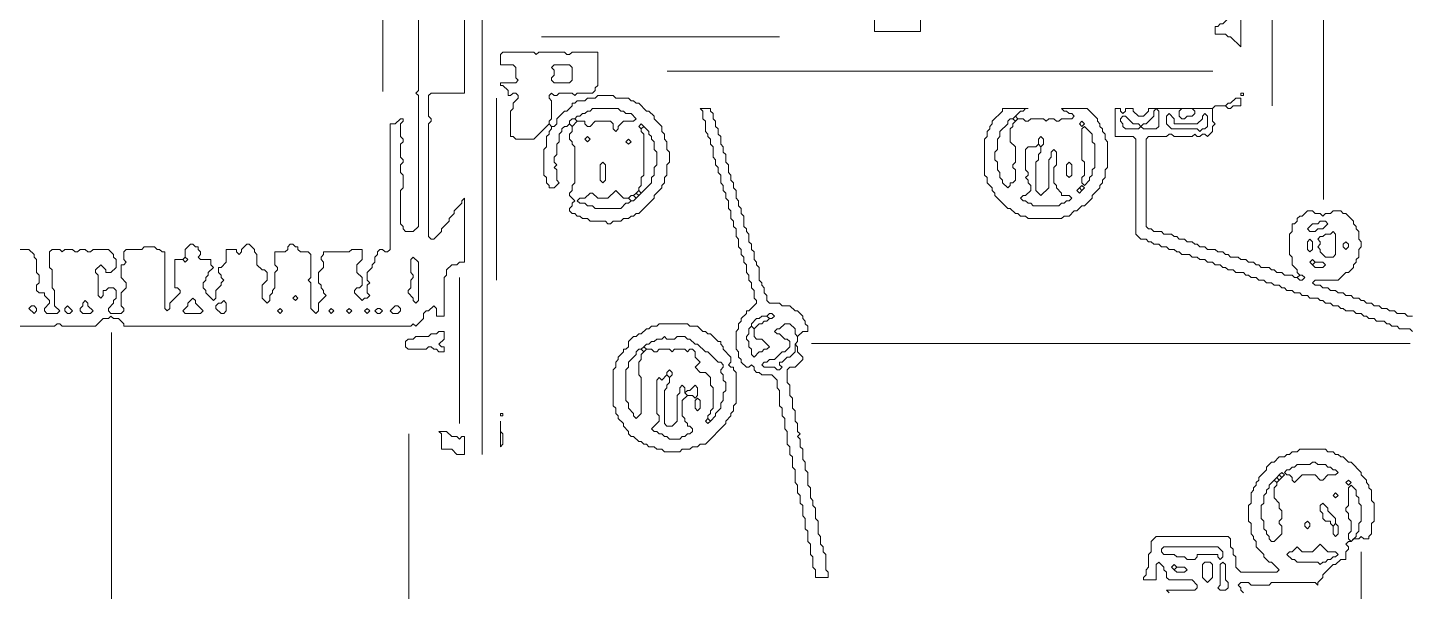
# Model space of a CAD drawing. Header units: millimetres. Extents: x 4 to 412, y 4 to 290.
# Drawn here: x 109.77 to 157.07, y 127.38 to 146.65 of the extents above; entities that cross this region are included whole.
import ezdxf

# ---------------------------------------------------------------- set-up
doc = ezdxf.new("R2010")
doc.units = ezdxf.units.MM
for name, color, linetype, lineweight in [('TRACE_CURVE', 6, 'Continuous', 0), ('TRACE_STRAIGHT', 5, 'Continuous', 0), ('TRACE_TEXT_SYMBOL', 6, 'Continuous', 0)]:
    doc.layers.add(name, color=color, linetype=linetype, lineweight=lineweight)

msp = doc.modelspace()

# ---------------------------------------------------------------- linework, layer by layer
at = {"layer": 'TRACE_CURVE', "color": 6}
for points in [[(138.718, 155.182), (138.718, 146.512), (140.294, 146.512), (140.294, 147.65)], [(123.129, 148.263), (123.129, 144.498), (123.042, 144.41), (123.129, 144.322), (123.129, 139.856), (122.954, 139.681), (122.692, 139.681), (122.604, 139.769), (122.604, 139.856), (122.516, 139.944), (122.516, 141.082), (122.604, 141.17), (122.604, 141.608), (122.516, 141.695), (122.516, 141.958), (122.604, 142.046), (122.604, 142.133), (122.516, 142.221), (122.516, 142.659), (122.604, 142.746), (122.604, 142.834), (122.516, 142.921), (122.516, 143.359), (122.604, 143.447), (122.604, 143.534), (122.516, 143.534), (122.341, 143.359), (122.166, 143.359), (122.166, 139.068), (122.079, 138.98), (121.991, 138.98), (121.903, 139.068), (121.816, 139.068), (121.728, 138.98), (121.728, 138.893), (121.641, 138.805), (121.641, 138.63), (121.553, 138.543), (121.553, 138.455), (121.378, 138.28), (121.378, 138.017), (121.466, 137.93), (121.378, 137.842), (121.378, 137.579), (121.466, 137.492), (121.378, 137.404), (121.29, 137.404), (121.203, 137.317), (120.94, 137.579), (120.94, 137.667), (121.028, 137.754), (121.115, 137.754), (121.203, 137.842), (121.203, 138.105), (121.028, 138.28), (121.028, 138.543), (121.203, 138.718), (121.203, 139.068), (120.853, 139.068), (120.765, 138.98), (119.889, 138.98), (119.889, 138.893), (119.802, 138.805), (119.802, 138.718)], [(124.706, 144.41), (124.706, 148.088), (124.793, 148.176), (124.793, 148.263), (123.129, 148.263)], [(103.25, 136.441), (110.694, 136.441), (110.782, 136.528), (110.869, 136.528), (110.957, 136.441), (112.095, 136.441), (112.358, 136.704), (112.533, 136.704), (112.621, 136.791), (112.708, 136.704), (112.883, 136.704), (113.058, 136.528), (113.058, 136.441), (122.867, 136.441), (122.954, 136.528), (123.042, 136.441), (123.305, 136.704), (123.305, 136.879), (123.392, 136.966), (123.48, 136.966), (123.655, 137.141), (123.743, 137.054), (123.743, 136.791), (124.005, 136.791), (124.005, 138.105), (124.093, 138.192), (124.093, 138.367), (124.268, 138.543), (124.443, 138.543), (124.531, 138.63), (124.706, 138.63), (124.706, 140.82), (124.618, 140.732), (124.618, 140.644), (124.356, 140.382), (124.356, 140.294), (124.18, 140.119), (124.18, 140.031), (123.918, 139.769), (123.918, 139.681), (123.655, 139.418), (123.567, 139.418), (123.48, 139.506), (123.48, 143.359), (123.567, 143.447), (123.567, 143.534), (123.48, 143.622), (123.48, 144.322), (123.567, 144.41), (124.706, 144.41)], [(132.763, 143.885), (132.85, 143.797), (132.85, 143.534), (132.938, 143.447), (132.938, 143.096), (133.025, 143.009), (133.025, 142.921), (133.113, 142.834), (133.113, 142.659), (133.201, 142.571), (133.201, 142.221), (133.288, 142.133), (133.288, 141.958), (133.376, 141.87), (133.376, 141.695), (133.463, 141.608), (133.463, 141.345), (133.551, 141.257), (133.551, 141.082), (133.638, 140.995), (133.638, 140.82), (133.726, 140.732), (133.726, 140.469), (133.814, 140.382), (133.814, 140.119), (133.901, 140.031), (133.901, 139.856), (133.989, 139.769), (133.989, 139.506), (134.076, 139.418), (134.076, 139.156), (134.164, 139.068), (134.164, 138.893), (134.251, 138.805), (134.251, 138.63), (134.339, 138.543), (134.339, 138.28), (134.427, 138.192), (134.427, 138.017), (134.514, 137.93), (134.514, 137.754), (134.602, 137.667), (134.602, 137.404), (134.689, 137.317), (134.689, 137.229), (134.427, 136.966), (134.339, 136.966), (134.339, 136.879), (134.164, 136.704), (134.164, 136.616), (134.076, 136.528), (134.076, 136.353), (133.989, 136.266), (133.989, 135.653), (134.076, 135.565), (134.076, 135.39), (134.164, 135.302), (134.164, 135.215), (134.339, 135.04), (134.427, 135.04), (134.514, 135.127), (134.602, 135.04), (134.602, 134.952), (134.689, 134.864)], [(133.638, 142.046), (133.638, 142.308), (133.551, 142.396), (133.551, 142.571), (133.463, 142.659), (133.463, 142.921), (133.376, 143.009), (133.376, 143.184), (133.288, 143.272), (133.288, 143.447), (133.201, 143.534), (133.201, 143.709), (133.113, 143.797), (133.113, 143.885), (132.763, 143.885)], [(151.066, 144.235), (150.891, 144.06), (150.803, 144.06), (150.715, 143.972), (150.365, 143.972), (150.278, 143.885), (148.088, 143.885), (148.088, 143.797), (147.913, 143.622), (147.738, 143.622), (147.563, 143.797), (147.563, 143.885), (147.3, 143.885), (147.3, 143.797), (147.212, 143.709), (147.125, 143.797), (147.125, 143.885), (146.95, 143.885), (146.95, 142.921), (147.563, 142.921), (147.65, 142.834), (147.65, 139.593), (147.825, 139.418), (148.001, 139.418), (148.088, 139.331), (148.176, 139.331), (148.263, 139.243), (148.438, 139.243), (148.526, 139.156), (148.701, 139.156), (148.789, 139.068), (148.964, 139.068), (149.051, 138.98), (149.139, 138.98), (149.227, 138.893), (149.489, 138.893), (149.577, 138.805), (149.752, 138.805), (149.84, 138.718), (150.015, 138.718), (150.102, 138.63), (150.278, 138.63), (150.365, 138.543), (150.54, 138.543), (150.628, 138.455), (150.715, 138.455), (150.803, 138.367), (150.978, 138.367), (151.066, 138.28), (151.328, 138.28), (151.416, 138.192), (151.504, 138.192), (151.591, 138.105), (151.766, 138.105), (151.854, 138.017), (152.029, 138.017), (152.117, 137.93), (152.292, 137.93), (152.379, 137.842), (152.554, 137.842), (152.642, 137.754), (152.73, 137.754), (152.817, 137.667), (152.992, 137.667)], [(153.255, 138.192), (153.167, 138.105), (153.08, 138.105), (152.992, 138.192), (152.73, 138.192), (152.642, 138.28), (152.467, 138.28), (152.379, 138.367), (152.292, 138.367), (152.204, 138.455), (151.941, 138.455), (151.854, 138.543), (151.766, 138.543), (151.679, 138.63), (151.504, 138.63), (151.416, 138.718), (151.241, 138.718), (151.153, 138.805), (150.891, 138.805), (150.803, 138.893), (150.715, 138.893), (150.628, 138.98), (150.453, 138.98), (150.365, 139.068), (150.102, 139.068), (150.015, 139.156), (149.84, 139.156), (149.752, 139.243), (149.665, 139.243), (149.577, 139.331), (149.402, 139.331), (149.314, 139.418), (149.139, 139.418), (149.051, 139.506), (148.964, 139.506), (148.876, 139.593), (148.614, 139.593), (148.526, 139.681), (148.263, 139.681), (148.176, 139.769), (148.088, 139.769), (148.001, 139.856), (148.001, 142.834), (148.088, 142.921), (148.701, 142.921), (148.789, 143.009), (148.876, 143.009), (148.964, 142.921), (149.577, 142.921), (149.665, 143.009), (149.752, 142.921), (149.84, 142.921), (149.927, 143.009), (150.015, 143.009), (150.102, 142.921), (150.278, 143.096), (150.278, 143.272), (150.365, 143.359), (150.278, 143.447), (150.278, 143.885), (150.365, 143.972), (150.715, 143.972), (150.803, 143.885), (150.891, 143.885)], [(150.891, 143.885), (150.978, 143.972), (151.241, 143.972), (151.241, 144.235), (151.066, 144.235)], [(136.09, 133.113), (136.003, 133.201), (136.003, 133.551), (135.915, 133.638), (135.915, 133.989), (135.828, 134.076), (135.828, 134.427), (135.74, 134.514), (135.74, 134.952), (135.828, 135.04), (136.003, 135.04), (136.266, 135.302), (136.266, 135.39), (136.09, 135.565), (136.09, 135.74), (136.003, 135.828), (136.09, 135.915), (136.09, 136.09), (136.266, 136.266), (136.441, 136.266), (136.441, 136.441), (136.353, 136.528), (136.353, 136.616), (136.266, 136.704), (136.266, 136.791), (136.09, 136.966), (136.003, 136.966), (135.828, 137.141), (135.565, 137.141), (135.477, 137.229), (135.127, 137.229), (135.04, 137.317), (135.04, 137.492), (134.952, 137.579), (134.952, 137.754), (134.864, 137.842), (134.864, 137.93), (134.777, 138.017), (134.777, 138.455), (134.689, 138.543), (134.689, 138.63), (134.602, 138.718), (134.602, 138.98), (134.514, 139.068), (134.514, 139.243), (134.427, 139.331), (134.427, 139.593), (134.339, 139.681), (134.339, 139.769), (134.251, 139.856), (134.251, 140.206), (134.164, 140.294), (134.164, 140.469), (134.076, 140.557), (134.076, 140.732), (133.989, 140.82), (133.989, 141.082), (133.901, 141.17), (133.901, 141.345), (133.814, 141.433), (133.814, 141.608), (133.726, 141.695), (133.726, 141.958), (133.638, 142.046)], [(156.233, 137.054), (156.057, 137.054), (155.97, 137.141), (155.795, 137.141), (155.707, 137.229), (155.532, 137.229), (155.444, 137.317), (155.357, 137.317), (155.269, 137.404), (155.094, 137.404), (155.007, 137.492), (154.831, 137.492), (154.744, 137.579), (154.569, 137.579), (154.481, 137.667), (154.306, 137.667), (154.218, 137.754), (154.043, 137.754), (153.956, 137.842), (153.781, 137.842), (153.693, 137.93), (153.781, 138.017), (154.569, 138.017), (154.831, 138.28), (154.919, 138.28), (155.094, 138.455), (155.094, 138.543), (155.182, 138.63), (155.182, 138.718), (155.269, 138.805), (155.269, 139.068), (155.357, 139.156), (155.357, 139.331), (155.269, 139.418), (155.269, 139.681), (155.182, 139.769), (155.182, 139.856), (155.094, 139.944), (155.094, 140.031), (154.831, 140.294), (154.744, 140.294), (154.656, 140.382), (154.394, 140.382), (154.306, 140.294), (154.131, 140.294), (154.043, 140.206), (153.956, 140.294), (153.781, 140.294), (153.693, 140.382), (153.518, 140.382), (153.343, 140.206), (153.255, 140.206), (153.167, 140.119), (153.167, 140.031), (153.08, 139.944), (152.992, 139.944), (152.992, 139.681), (152.905, 139.593), (152.905, 138.893), (152.992, 138.805), (152.992, 138.543), (153.167, 138.367), (153.167, 138.28), (153.255, 138.192)], [(112.708, 137.317), (112.796, 137.404), (112.796, 137.667), (112.708, 137.754), (112.533, 137.754), (112.445, 137.667), (112.358, 137.667), (112.358, 137.492), (112.27, 137.404), (112.183, 137.492), (112.183, 138.192), (112.095, 138.28), (112.095, 138.367), (112.27, 138.543), (112.445, 138.367), (112.445, 138.28), (112.621, 138.28), (112.796, 138.455), (112.796, 138.718), (112.708, 138.805), (112.708, 138.893), (112.533, 139.068), (112.008, 139.068), (111.92, 138.98), (111.832, 138.98), (111.745, 139.068), (111.57, 139.068), (111.482, 138.98), (111.395, 138.98), (111.307, 139.068), (111.044, 139.068), (110.957, 138.98), (110.869, 139.068), (110.606, 139.068), (110.519, 138.98), (110.519, 138.455), (110.606, 138.367), (110.606, 137.754), (110.694, 137.667), (110.694, 137.141), (110.869, 136.966), (110.782, 136.879), (110.431, 136.879), (110.344, 136.966), (110.344, 137.054), (110.519, 137.229), (110.519, 137.317), (110.344, 137.492), (110.344, 137.579), (110.168, 137.579), (110.081, 137.667), (110.081, 137.842), (110.168, 137.93), (110.168, 138.192), (110.081, 138.28), (110.081, 138.718), (109.993, 138.805), (109.993, 138.893), (109.818, 139.068), (109.293, 139.068)], [(116.474, 138.017), (116.386, 137.93), (116.386, 137.842), (116.211, 137.667), (116.211, 137.404), (116.124, 137.317), (115.861, 137.579), (115.861, 137.667), (115.773, 137.754), (115.773, 137.93), (115.861, 138.017), (115.861, 138.105), (115.948, 138.192), (115.948, 138.28), (116.124, 138.455), (116.036, 138.543), (116.036, 138.718), (115.686, 138.718), (115.598, 138.805), (115.686, 138.893), (115.686, 138.98), (115.598, 139.068), (115.598, 139.156), (115.511, 139.156), (115.423, 139.243), (115.335, 139.243), (115.16, 139.068), (115.16, 138.805), (115.073, 138.718), (114.81, 138.718), (114.81, 137.754), (114.898, 137.754), (114.985, 137.667), (114.985, 137.579), (114.635, 137.229), (114.635, 137.054), (114.547, 136.966), (114.46, 137.054), (114.46, 138.98), (114.372, 138.98), (114.284, 139.068), (114.197, 139.068), (114.109, 139.156), (113.759, 139.156), (113.671, 139.068), (113.146, 139.068), (113.058, 138.98), (113.058, 138.718), (113.146, 138.63), (113.058, 138.543), (112.971, 138.543), (112.971, 138.105), (113.146, 137.93), (113.146, 137.754), (112.971, 137.579), (112.971, 137.141), (113.058, 137.054), (113.058, 136.966), (112.971, 136.879), (112.621, 136.879), (112.533, 136.966), (112.533, 137.054), (112.708, 137.229), (112.708, 137.317)], [(119.802, 138.718), (119.889, 138.63), (119.889, 138.455), (119.714, 138.28), (119.714, 137.93), (119.802, 137.842), (119.802, 137.754), (119.889, 137.667), (119.889, 137.579), (119.977, 137.492), (119.714, 137.229), (119.714, 136.966), (119.627, 136.879), (119.451, 137.054), (119.451, 137.93), (119.364, 138.017), (119.451, 138.105), (119.451, 138.893), (119.364, 138.98), (119.101, 138.98), (119.013, 139.068), (119.013, 139.156), (118.926, 139.156), (118.838, 139.243), (118.751, 139.243), (118.663, 139.156), (118.663, 139.068), (118.576, 138.98), (118.225, 138.98), (118.225, 138.543), (118.313, 138.455), (118.313, 138.367), (118.225, 138.28), (118.225, 137.754), (118.138, 137.667), (118.138, 137.579), (118.05, 137.492), (118.05, 137.317), (117.963, 137.229), (117.787, 137.404), (117.787, 137.842), (117.963, 138.017), (117.963, 138.28), (117.875, 138.367), (117.787, 138.367), (117.612, 138.543), (117.612, 138.893), (117.525, 138.98), (117.525, 139.068), (117.35, 139.243), (117.262, 139.243), (117.087, 139.068), (117.087, 138.98), (116.999, 138.893), (116.912, 138.98), (116.912, 139.068), (116.561, 139.068), (116.561, 138.63), (116.386, 138.455), (116.299, 138.455), (116.299, 138.28), (116.386, 138.192), (116.386, 138.105), (116.474, 138.017)], [(152.992, 137.667), (153.08, 137.579), (153.255, 137.579), (153.343, 137.492), (153.518, 137.492), (153.605, 137.404), (153.868, 137.404), (153.956, 137.317), (154.043, 137.317), (154.131, 137.229), (154.306, 137.229), (154.394, 137.141), (154.569, 137.141), (154.656, 137.054), (154.744, 137.054), (154.831, 136.966), (155.094, 136.966), (155.182, 136.879), (155.357, 136.879), (155.444, 136.791), (155.532, 136.791), (155.62, 136.704), (155.795, 136.704), (155.882, 136.616), (156.145, 136.616), (156.233, 136.528), (156.32, 136.528), (156.408, 136.441), (156.583, 136.441), (156.67, 136.353), (157.021, 136.353), (157.108, 136.266)], [(157.108, 136.791), (156.933, 136.791), (156.846, 136.879), (156.583, 136.879), (156.495, 136.966), (156.32, 136.966), (156.233, 137.054)], [(134.689, 134.864), (134.777, 134.864), (134.864, 134.777), (135.215, 134.777), (135.39, 134.602), (135.39, 134.339), (135.477, 134.251), (135.477, 133.726), (135.565, 133.638), (135.565, 133.376), (135.653, 133.288), (135.653, 132.938), (135.74, 132.85), (135.74, 132.412), (135.828, 132.325), (135.828, 132.062), (135.915, 131.974), (135.915, 131.624), (136.003, 131.537), (136.003, 131.099), (136.09, 131.011), (136.09, 130.748), (136.178, 130.661), (136.178, 130.398), (136.266, 130.311), (136.266, 129.96), (136.353, 129.873), (136.353, 129.522), (136.441, 129.435), (136.441, 129.085), (136.528, 128.997), (136.528, 128.647), (136.616, 128.559), (136.616, 128.209), (136.704, 128.121), (136.704, 127.859), (137.141, 127.859), (137.141, 128.034), (137.054, 128.121), (137.054, 128.647), (136.966, 128.734), (136.966, 128.909), (136.879, 128.997), (136.879, 129.26), (136.791, 129.347), (136.791, 129.785), (136.704, 129.873), (136.704, 130.223), (136.616, 130.311), (136.616, 130.486), (136.528, 130.573), (136.528, 130.924), (136.441, 131.011), (136.441, 131.449), (136.353, 131.537), (136.353, 131.799), (136.266, 131.887), (136.266, 132.237), (136.178, 132.325), (136.178, 132.588), (136.09, 132.675), (136.178, 132.763), (136.09, 132.85), (136.09, 133.113)]]:
    msp.add_lwpolyline(points, dxfattribs=at)
for points in [[(148.263, 143.797), (148.351, 143.885), (148.438, 143.797), (148.438, 143.272), (148.351, 143.184), (147.913, 143.184), (147.825, 143.272), (147.913, 143.359), (148.001, 143.359), (148.263, 143.622)], [(149.139, 143.797), (149.227, 143.885), (149.577, 143.885), (149.665, 143.797), (149.665, 143.709), (149.577, 143.622), (149.402, 143.622), (149.314, 143.534), (149.227, 143.534), (149.139, 143.622)], [(147.125, 143.534), (147.212, 143.622), (147.3, 143.622), (147.563, 143.359), (147.738, 143.359), (147.825, 143.272), (147.738, 143.184), (147.3, 143.184), (147.212, 143.272), (147.212, 143.359), (147.125, 143.447)], [(148.701, 143.622), (148.789, 143.709), (148.964, 143.534), (148.964, 143.359), (149.752, 143.359), (149.927, 143.534), (149.927, 143.622), (150.015, 143.709), (150.102, 143.622), (150.102, 143.272), (150.015, 143.184), (149.927, 143.184), (149.84, 143.096), (149.752, 143.184), (148.876, 143.184), (148.701, 143.359)], [(153.868, 139.944), (153.956, 140.031), (154.131, 140.031), (154.218, 139.944), (154.043, 139.769), (153.868, 139.769), (153.781, 139.681), (153.605, 139.681), (153.518, 139.769), (153.693, 139.944)], [(154.306, 139.593), (154.394, 139.681), (154.481, 139.593), (154.481, 138.893), (154.394, 138.805), (154.131, 138.805), (153.956, 138.98), (153.956, 139.068), (153.868, 139.156), (153.956, 139.243), (153.956, 139.331), (153.868, 139.418), (153.956, 139.506), (154.043, 139.506), (154.131, 139.593)], [(153.518, 139.331), (153.605, 139.418), (153.693, 139.331), (153.693, 139.068), (153.605, 138.98), (153.518, 139.068)], [(154.744, 139.243), (154.831, 139.331), (154.919, 139.243), (154.919, 139.156), (154.831, 139.068), (154.744, 139.156)], [(115.073, 138.718), (115.16, 138.805), (115.248, 138.718), (115.16, 138.63)], [(122.867, 138.718), (122.954, 138.805), (123.129, 138.63), (123.129, 137.317), (123.042, 137.229), (122.954, 137.317), (122.954, 137.404), (122.779, 137.579), (122.779, 137.667), (122.867, 137.754), (122.867, 138.017), (122.954, 138.105), (122.954, 138.192), (122.867, 138.28)], [(153.605, 138.63), (153.693, 138.718), (153.781, 138.63), (153.693, 138.543)], [(153.693, 138.543), (153.781, 138.63), (154.043, 138.63), (154.131, 138.543), (154.043, 138.455), (153.781, 138.455)], [(153.167, 138.105), (153.255, 138.192), (153.343, 138.192), (153.43, 138.105), (153.343, 138.017), (153.255, 138.017)], [(111.657, 137.229), (111.745, 137.317), (111.832, 137.229), (111.832, 137.141), (112.008, 136.966), (111.92, 136.879), (111.657, 136.879), (111.57, 136.966), (111.57, 137.054), (111.657, 137.141)], [(115.423, 137.404), (115.511, 137.317), (115.511, 137.229), (115.773, 136.966), (115.686, 136.879), (115.16, 136.879), (115.073, 136.966), (115.248, 137.141), (115.248, 137.229)], [(116.386, 137.229), (116.474, 137.317), (116.561, 137.229), (116.561, 136.966), (116.474, 136.879), (116.386, 136.879), (116.211, 137.054), (116.211, 137.141), (116.299, 137.229)], [(118.838, 137.404), (118.926, 137.492), (119.013, 137.404), (118.926, 137.317)], [(109.818, 137.054), (109.906, 137.141), (109.993, 137.141), (110.081, 137.054), (110.081, 136.966), (109.993, 136.879)], [(111.044, 137.054), (111.132, 137.141), (111.307, 136.966), (111.219, 136.879), (111.132, 136.879), (111.044, 136.966)], [(118.313, 136.966), (118.4, 137.054), (118.488, 136.966), (118.4, 136.879)], [(120.064, 136.966), (120.152, 137.054), (120.24, 136.966), (120.152, 136.879)], [(120.677, 136.966), (120.765, 137.054), (120.853, 136.966), (120.765, 136.879)], [(121.29, 136.966), (121.378, 137.054), (121.466, 136.966), (121.378, 136.879)], [(121.641, 136.966), (121.728, 137.054), (121.816, 137.054), (121.903, 136.966), (121.816, 136.879), (121.728, 136.879)], [(122.341, 137.141), (122.429, 137.141), (122.516, 137.054), (122.516, 136.966), (122.429, 136.879), (122.254, 136.879), (122.166, 136.966)], [(134.777, 136.704), (134.864, 136.791), (135.04, 136.791), (135.127, 136.704), (135.04, 136.616), (134.952, 136.616), (134.864, 136.528), (134.777, 136.528), (134.602, 136.353), (134.514, 136.441), (134.514, 136.528), (134.689, 136.704)], [(135.04, 136.791), (135.127, 136.879), (135.215, 136.879), (135.302, 136.791), (135.215, 136.704), (135.127, 136.704)], [(134.427, 136.353), (134.514, 136.441), (134.602, 136.353), (134.602, 136.09), (134.689, 136.003), (134.864, 136.003), (135.127, 135.74), (135.04, 135.653), (134.952, 135.653), (134.864, 135.565), (134.777, 135.565), (134.602, 135.39), (134.514, 135.477), (134.514, 135.653), (134.427, 135.74), (134.427, 135.915), (134.339, 136.003), (134.339, 136.09), (134.427, 136.178)], [(135.653, 136.528), (135.828, 136.528), (136.003, 136.353), (136.003, 136.178), (136.09, 136.09), (136.09, 135.915), (136.003, 135.828), (136.003, 135.565), (135.828, 135.39), (135.74, 135.39), (135.565, 135.215), (135.477, 135.215), (135.477, 135.127), (135.565, 135.04), (135.477, 134.952), (135.39, 134.952), (135.302, 135.04), (134.952, 135.04), (134.864, 135.127), (134.952, 135.215), (135.04, 135.215), (135.127, 135.302), (135.302, 135.302), (135.565, 135.565), (135.653, 135.565), (135.828, 135.74), (135.828, 135.915), (135.74, 136.003), (135.653, 136.003), (135.477, 136.178), (135.39, 136.178), (135.302, 136.266), (135.39, 136.353), (135.477, 136.353)]]:
    msp.add_lwpolyline(points, close=True, dxfattribs=at)
at = {"layer": 'TRACE_STRAIGHT', "color": 5}
for p, q in [((121.917, 163.441), (121.917, 144.459)), ((152.314, 158.422), (152.314, 143.972)), ((154.07, 156.309), (154.07, 140.772)), ((125.312, 148.089), (125.312, 132.063)), ((127.333, 146.337), (135.477, 146.337)), ((131.629, 145.154), (150.282, 145.154)), ((125.801, 144.235), (125.801, 138.017)), ((124.531, 138.105), (124.531, 133.113)), ((112.636, 136.227), (112.636, 121.914)), ((136.57, 135.857), (157.029, 135.857)), ((122.798, 132.763), (122.798, 111.041)), ((155.357, 128.734), (155.357, 121.728))]:
    msp.add_line(p, q, dxfattribs=at)
at = {"layer": 'TRACE_TEXT_SYMBOL', "color": 6}
for points in [[(151.241, 151.591), (151.241, 147.738), (151.153, 147.65), (151.153, 147.388), (151.066, 147.3), (151.066, 147.212), (150.628, 146.775), (150.54, 146.775), (150.453, 146.687), (150.365, 146.687), (150.365, 146.424), (150.715, 146.424), (150.803, 146.337), (150.891, 146.337), (151.241, 145.986)], [(127.683, 145.286), (127.771, 145.373), (128.296, 145.373), (128.384, 145.286), (128.384, 144.848), (128.296, 144.76), (127.771, 144.76), (127.683, 144.848), (127.683, 144.935), (127.771, 145.023), (127.771, 145.198)], [(151.241, 144.41), (151.328, 144.41), (151.328, 144.322), (151.241, 144.322)], [(128.997, 143.797), (129.085, 143.885), (129.96, 143.885), (130.048, 143.797), (130.135, 143.797), (130.223, 143.709), (130.398, 143.709), (130.573, 143.534), (130.486, 143.447), (130.135, 143.447), (129.96, 143.272), (129.96, 143.184), (129.873, 143.096), (129.785, 143.184), (129.785, 143.359), (129.698, 143.447), (129.172, 143.447), (128.997, 143.272), (128.909, 143.272), (128.822, 143.359), (128.822, 143.447), (128.559, 143.447), (128.472, 143.534), (128.559, 143.622), (128.647, 143.622), (128.734, 143.709), (128.822, 143.709), (128.909, 143.797)], [(128.296, 143.447), (128.384, 143.534), (128.472, 143.534), (128.559, 143.447), (128.384, 143.272), (128.296, 143.359)], [(130.661, 143.272), (130.748, 143.359), (130.836, 143.272), (130.748, 143.184)], [(143.272, 143.447), (143.359, 143.534), (143.447, 143.534), (143.534, 143.447), (143.447, 143.359), (143.447, 143.272), (143.359, 143.184), (143.359, 142.746), (143.534, 142.571), (143.534, 142.046), (143.447, 141.958), (143.447, 141.87), (143.534, 141.783), (143.534, 141.433), (143.447, 141.345), (143.359, 141.345), (143.359, 141.257), (143.272, 141.17), (143.096, 141.345), (143.096, 141.433), (143.009, 141.52), (143.009, 141.695), (142.921, 141.783), (142.921, 142.046), (142.834, 142.133), (142.834, 142.396), (142.921, 142.483), (142.921, 142.834), (143.009, 142.921), (143.009, 143.096), (143.272, 143.359)], [(143.447, 143.534), (143.534, 143.622), (143.622, 143.534), (143.534, 143.447)], [(145.724, 143.359), (145.811, 143.447), (145.899, 143.359), (145.811, 143.272)], [(128.822, 142.834), (128.909, 142.921), (128.997, 142.834), (128.909, 142.746)], [(130.223, 142.746), (130.311, 142.834), (130.398, 142.746), (130.311, 142.659)], [(130.748, 143.184), (130.836, 143.272), (131.011, 143.096), (131.011, 143.009), (131.099, 142.921), (131.099, 142.834), (131.186, 142.746), (131.186, 142.483), (131.274, 142.396), (131.274, 141.958), (131.186, 141.87), (131.186, 141.608), (131.099, 141.52), (131.099, 141.345), (130.748, 140.995), (130.661, 141.082), (130.661, 141.17), (130.748, 141.257), (130.748, 141.52), (130.836, 141.608), (130.836, 143.009), (130.748, 143.096)], [(144.322, 142.834), (144.41, 142.921), (144.498, 142.834), (144.498, 142.659), (144.41, 142.571), (144.322, 142.659)], [(145.811, 143.184), (145.899, 143.272), (146.162, 143.009), (146.162, 142.746), (146.249, 142.659), (146.249, 141.87), (146.162, 141.783), (146.162, 141.608), (146.074, 141.52), (146.074, 141.433), (145.899, 141.257), (145.811, 141.345), (145.811, 141.52), (145.899, 141.608), (145.899, 142.046), (145.811, 142.133)], [(144.235, 142.571), (144.322, 142.659), (144.41, 142.571), (144.41, 142.396), (144.322, 142.308), (144.322, 142.133), (144.235, 142.046), (144.235, 141.082), (144.41, 140.907), (144.673, 141.17), (144.673, 142.133), (144.76, 142.221), (144.76, 142.396), (144.848, 142.483), (144.935, 142.396), (144.935, 141.958), (144.848, 141.87), (144.848, 141.345), (144.935, 141.257), (144.935, 141.17), (145.111, 140.995), (145.111, 140.907), (145.373, 140.907), (145.461, 140.82), (145.373, 140.732), (145.286, 140.732), (145.198, 140.644), (145.111, 140.644), (145.023, 140.557), (144.147, 140.557), (144.06, 140.644), (143.972, 140.644), (143.885, 140.732), (143.797, 140.732), (143.709, 140.82), (143.797, 140.907), (143.885, 140.907), (144.06, 141.082), (144.06, 141.257), (143.972, 141.345), (143.972, 141.433), (143.885, 141.52), (143.972, 141.608), (143.972, 141.695), (143.885, 141.783), (143.885, 142.483), (143.972, 142.571)], [(129.347, 141.958), (129.435, 142.046), (129.522, 141.958), (129.522, 141.433), (129.435, 141.345), (129.347, 141.433)], [(145.286, 141.958), (145.373, 142.046), (145.461, 141.958), (145.461, 141.608), (145.373, 141.52), (145.286, 141.608)], [(129.873, 141.082), (130.135, 140.82), (130.311, 140.82), (130.398, 140.732), (130.311, 140.644), (130.223, 140.644), (130.048, 140.469), (129.172, 140.469), (129.085, 140.557), (128.909, 140.557), (128.822, 140.644), (128.647, 140.644), (128.559, 140.732), (128.647, 140.82), (128.822, 140.82), (128.997, 140.995), (129.085, 140.995), (129.26, 140.82), (129.61, 140.82)], [(130.486, 140.907), (130.573, 140.995), (130.661, 140.907), (130.573, 140.82)], [(130.573, 140.995), (130.661, 141.082), (130.748, 140.995), (130.661, 140.907)], [(145.636, 141.082), (145.724, 141.17), (145.811, 141.082), (145.724, 140.995)], [(145.724, 141.17), (145.811, 141.257), (145.899, 141.17), (145.811, 141.082)], [(130.311, 140.82), (130.398, 140.907), (130.486, 140.907), (130.573, 140.82), (130.486, 140.732), (130.398, 140.732)], [(123.83, 136.266), (123.743, 136.178), (123.567, 136.178), (123.48, 136.09), (123.042, 136.09), (122.954, 136.003), (122.779, 136.003), (122.692, 135.915), (122.692, 135.74), (122.779, 135.653), (123.392, 135.653), (123.48, 135.74), (123.567, 135.74), (123.655, 135.653), (123.743, 135.653), (123.83, 135.565), (124.005, 135.565), (124.005, 135.74), (123.918, 135.74), (123.83, 135.828), (124.005, 136.003), (124.005, 136.266)], [(130.748, 135.653), (130.836, 135.74), (130.924, 135.653), (130.836, 135.565)], [(131.449, 136.003), (131.537, 136.09), (131.624, 136.003), (131.887, 136.003), (131.974, 136.09), (132.237, 136.09), (132.325, 136.003), (132.412, 136.003), (132.588, 135.828), (132.675, 135.828), (132.938, 135.565), (133.025, 135.565), (133.376, 135.215), (133.463, 135.215), (133.551, 135.127), (133.551, 135.04), (133.463, 134.952), (133.463, 134.864), (133.551, 134.777), (133.551, 134.602), (133.638, 134.514), (133.638, 134.251), (133.551, 134.164), (133.551, 133.901), (133.463, 133.814), (133.463, 133.638), (133.288, 133.463), (133.288, 133.376), (133.113, 133.201), (133.025, 133.288), (133.025, 133.376), (133.113, 133.463), (133.113, 133.551), (133.201, 133.638), (133.201, 134.339), (133.113, 134.427), (133.113, 134.689), (132.938, 134.864), (132.763, 134.864), (132.588, 135.04), (132.763, 135.215), (132.588, 135.39), (132.588, 135.565), (132.5, 135.653), (132.412, 135.653), (132.325, 135.565), (132.237, 135.653), (131.887, 135.653), (131.799, 135.565), (131.712, 135.653), (131.361, 135.653), (131.274, 135.565), (131.186, 135.565), (131.099, 135.653), (130.924, 135.653), (130.836, 135.74), (130.924, 135.828), (131.011, 135.828), (131.099, 135.915), (131.186, 135.915), (131.274, 136.003)], [(130.573, 135.565), (130.661, 135.653), (130.748, 135.653), (130.836, 135.565), (130.748, 135.477), (130.748, 135.302), (130.661, 135.215), (130.661, 134.777), (130.748, 134.689), (130.748, 133.463), (130.573, 133.288), (130.486, 133.376), (130.486, 133.463), (130.311, 133.638), (130.311, 133.814), (130.223, 133.901), (130.223, 134.952), (130.311, 135.04), (130.311, 135.215), (130.573, 135.477)], [(131.624, 134.864), (131.712, 134.952), (131.799, 134.864), (131.799, 134.777), (131.712, 134.689), (131.624, 134.777)], [(131.624, 134.777), (131.712, 134.689), (131.712, 134.514), (131.624, 134.427), (131.624, 134.339), (131.537, 134.251), (131.537, 133.113), (131.624, 133.025), (131.799, 133.025), (131.974, 133.201), (131.974, 134.076), (132.062, 134.164), (132.062, 134.339), (132.15, 134.427), (132.237, 134.339), (132.237, 134.164), (132.325, 134.076), (132.15, 133.901), (132.15, 133.376), (132.237, 133.288), (132.237, 133.201), (132.325, 133.113), (132.325, 133.025), (132.412, 133.025), (132.5, 132.938), (132.5, 132.85), (132.412, 132.763), (132.325, 132.763), (132.237, 132.675), (132.15, 132.675), (132.062, 132.588), (131.712, 132.588), (131.624, 132.675), (131.537, 132.675), (131.449, 132.763), (131.361, 132.763), (131.274, 132.85), (131.186, 132.85), (131.099, 132.938), (131.361, 133.201), (131.361, 133.376), (131.274, 133.463), (131.274, 134.602), (131.361, 134.689), (131.449, 134.602)], [(132.588, 134.427), (132.675, 134.339), (132.675, 134.076), (132.588, 133.989), (132.5, 134.076), (132.325, 134.076), (132.237, 134.164), (132.325, 134.251), (132.412, 134.251)], [(132.588, 133.901), (132.675, 133.989), (132.763, 133.901), (132.763, 133.638), (132.675, 133.551), (132.588, 133.638)], [(125.932, 133.463), (126.019, 133.463), (126.019, 133.376), (125.932, 133.376)], [(125.932, 133.201), (125.932, 132.325), (126.019, 132.412), (126.019, 132.763), (125.932, 132.85)], [(132.938, 133.201), (133.025, 133.288), (133.113, 133.201), (133.025, 133.113)], [(123.83, 132.85), (123.918, 132.763), (123.918, 132.237), (124.268, 132.237), (124.443, 132.062), (124.706, 132.062), (124.706, 132.675), (124.618, 132.675), (124.531, 132.588), (124.443, 132.675), (124.268, 132.675), (124.093, 132.85)], [(153.605, 131.712), (153.693, 131.799), (153.781, 131.799), (153.868, 131.712), (154.131, 131.712), (154.218, 131.624), (154.306, 131.624), (154.394, 131.537), (154.481, 131.537), (154.569, 131.449), (154.481, 131.361), (154.218, 131.361), (154.043, 131.186), (153.956, 131.186), (153.781, 131.361), (153.343, 131.361), (153.08, 131.099), (152.992, 131.186), (152.992, 131.274), (152.905, 131.361), (152.817, 131.361), (152.73, 131.449), (152.817, 131.537), (152.905, 131.537), (152.992, 131.624), (153.08, 131.624), (153.167, 131.712)], [(152.379, 131.186), (152.467, 131.099), (152.467, 131.011), (152.379, 130.924), (152.379, 130.573), (152.554, 130.398), (152.554, 130.223), (152.642, 130.135), (152.642, 129.873), (152.554, 129.785), (152.554, 129.698), (152.642, 129.61), (152.642, 129.347), (152.379, 129.085), (152.292, 129.085), (152.204, 129.172), (152.204, 129.26), (152.117, 129.347), (152.117, 129.435), (152.029, 129.522), (152.029, 129.785), (151.941, 129.873), (151.941, 130.311), (152.029, 130.398), (152.029, 130.661), (152.117, 130.748), (152.117, 130.836), (152.204, 130.924), (152.204, 131.011)], [(152.379, 131.186), (152.467, 131.274), (152.554, 131.186), (152.467, 131.099)], [(152.467, 131.274), (152.554, 131.361), (152.642, 131.274), (152.554, 131.186)], [(152.554, 131.361), (152.642, 131.449), (152.73, 131.361), (152.642, 131.274)], [(154.831, 131.099), (154.919, 131.186), (155.007, 131.099), (154.919, 131.011)], [(154.919, 130.924), (155.007, 131.011), (155.182, 130.836), (155.182, 130.661), (155.269, 130.573), (155.269, 130.398), (155.357, 130.311), (155.357, 129.785), (155.269, 129.698), (155.269, 129.435), (155.182, 129.347), (155.182, 129.26), (155.007, 129.085), (154.919, 129.172), (154.919, 129.347), (155.007, 129.435), (155.007, 129.785), (154.919, 129.873), (154.919, 130.048), (154.831, 130.135), (154.831, 130.223), (154.919, 130.311)], [(154.394, 130.661), (154.481, 130.748), (154.569, 130.661), (154.481, 130.573)], [(153.956, 130.311), (154.043, 130.398), (154.218, 130.223), (154.218, 130.135), (154.481, 129.873), (154.481, 129.698), (154.394, 129.61), (154.306, 129.698), (154.306, 129.785), (154.131, 129.785), (154.043, 129.873), (154.043, 130.048), (153.956, 130.135)], [(153.43, 129.698), (153.518, 129.785), (153.605, 129.698), (153.605, 129.61), (153.518, 129.522), (153.43, 129.61)], [(154.394, 129.61), (154.481, 129.698), (154.569, 129.61), (154.569, 129.347), (154.481, 129.26), (154.394, 129.347)], [(148.526, 128.822), (148.614, 128.909), (150.453, 128.909), (150.628, 128.734), (150.628, 128.559), (150.54, 128.472), (150.453, 128.559), (150.453, 128.647), (149.752, 128.647), (149.752, 128.559), (149.665, 128.472), (149.402, 128.472), (149.314, 128.559), (149.051, 128.559), (148.964, 128.647), (148.614, 128.647), (148.526, 128.734)], [(153.956, 128.997), (154.218, 128.734), (154.481, 128.734), (154.569, 128.647), (154.481, 128.559), (154.394, 128.559), (154.306, 128.472), (154.218, 128.472), (154.131, 128.384), (154.043, 128.384), (153.956, 128.296), (153.868, 128.384), (153.167, 128.384), (153.08, 128.472), (152.992, 128.472), (152.817, 128.647), (152.905, 128.734), (152.992, 128.734), (153.167, 128.909), (153.343, 128.734), (153.693, 128.734)], [(148.876, 128.209), (148.964, 128.296), (149.051, 128.209), (148.964, 128.121)], [(148.964, 128.121), (149.051, 128.209), (149.314, 128.209), (149.402, 128.121), (149.314, 128.034), (149.051, 128.034)], [(149.927, 128.296), (150.015, 128.384), (150.19, 128.384), (150.278, 128.296), (150.278, 127.859), (150.102, 127.683), (149.927, 127.859)], [(150.54, 128.296), (150.628, 128.384), (150.715, 128.296), (150.715, 127.771), (150.803, 127.683), (150.803, 127.508), (150.715, 127.421), (150.54, 127.421), (150.453, 127.508), (150.54, 127.596)]]:
    msp.add_lwpolyline(points, close=True, dxfattribs=at)
for points in [[(126.019, 145.811), (125.932, 145.724), (125.932, 145.373), (126.37, 145.373), (126.457, 145.286), (126.457, 144.935), (126.545, 144.848), (126.457, 144.76), (125.932, 144.76), (125.932, 144.673), (126.019, 144.673), (126.195, 144.498), (126.195, 144.322), (126.282, 144.322), (126.37, 144.41), (126.457, 144.41), (126.545, 144.322), (126.545, 144.235), (126.37, 144.06), (126.37, 143.885), (126.282, 143.797), (126.282, 142.921), (126.37, 142.921), (126.457, 142.834), (127.07, 142.834), (127.596, 143.359), (127.683, 143.272), (127.683, 143.184), (127.596, 143.096), (127.596, 143.009), (127.508, 142.921), (127.508, 142.571), (127.421, 142.483), (127.421, 141.608), (127.508, 141.52), (127.508, 141.345), (127.596, 141.257), (127.596, 141.17), (127.771, 141.17), (127.946, 141.345), (127.859, 141.433), (127.859, 141.783), (127.771, 141.87), (127.859, 141.958), (127.771, 142.046), (127.771, 142.221), (127.859, 142.308), (127.859, 142.659), (127.946, 142.746), (127.946, 143.009), (128.034, 143.096), (128.034, 143.184), (128.121, 143.272), (128.209, 143.272), (128.296, 143.359), (128.384, 143.272), (128.384, 143.096), (128.296, 143.009), (128.296, 142.834), (128.384, 142.746), (128.384, 142.659), (128.472, 142.571), (128.472, 141.345), (128.384, 141.257)], [(128.121, 143.797), (127.859, 143.534), (127.859, 143.359), (127.771, 143.272), (127.683, 143.272), (127.596, 143.359), (127.596, 143.447), (127.683, 143.534), (127.683, 144.147), (127.596, 144.235), (127.596, 144.322), (127.683, 144.41), (127.771, 144.322), (127.859, 144.322), (127.946, 144.41), (128.384, 144.41), (128.472, 144.322), (128.559, 144.41), (129.085, 144.41), (129.172, 144.498), (129.172, 144.585), (129.26, 144.673), (129.26, 145.811), (128.384, 145.811), (128.296, 145.724), (128.209, 145.724), (128.121, 145.811), (127.245, 145.811), (127.158, 145.724), (127.07, 145.811), (126.019, 145.811)], [(128.384, 141.257), (128.384, 141.082), (128.296, 140.995), (128.296, 140.907), (128.472, 140.732), (128.384, 140.644), (128.384, 140.557), (128.296, 140.469), (128.296, 140.382), (128.384, 140.294), (128.472, 140.294), (128.559, 140.206), (128.647, 140.206), (128.734, 140.119), (128.909, 140.119), (128.997, 140.031), (129.522, 140.031), (129.61, 139.944), (129.698, 139.944), (129.785, 140.031), (130.048, 140.031), (130.135, 140.119), (130.311, 140.119), (130.398, 140.206), (130.486, 140.206), (130.573, 140.294), (130.661, 140.294), (131.186, 140.82), (131.186, 140.907), (131.449, 141.17), (131.449, 141.257), (131.537, 141.345), (131.537, 141.52), (131.624, 141.608), (131.624, 141.958), (131.712, 142.046), (131.712, 142.396), (131.624, 142.483), (131.624, 142.746), (131.537, 142.834), (131.537, 143.009), (131.449, 143.096), (131.449, 143.272), (131.186, 143.534), (131.186, 143.622), (131.011, 143.797), (130.924, 143.797), (130.661, 144.06), (130.573, 144.06), (130.486, 144.147), (130.398, 144.147), (130.311, 144.235), (129.873, 144.235), (129.785, 144.322), (129.26, 144.322), (129.172, 144.235), (128.909, 144.235), (128.822, 144.147), (128.559, 144.147), (128.472, 144.06), (128.384, 144.06), (128.384, 143.972), (128.209, 143.797), (128.121, 143.797)], [(143.096, 143.885), (143.096, 143.797), (142.746, 143.447), (142.746, 143.359), (142.659, 143.272), (142.659, 143.184), (142.571, 143.096), (142.571, 142.921), (142.483, 142.834), (142.483, 141.608), (142.571, 141.52), (142.571, 141.345), (142.746, 141.17), (142.746, 141.082), (142.834, 140.995), (142.834, 140.907), (143.272, 140.469), (143.359, 140.469), (143.534, 140.294), (143.622, 140.294), (143.709, 140.206), (143.885, 140.206), (143.972, 140.119), (145.111, 140.119), (145.198, 140.206), (145.373, 140.206), (145.549, 140.382), (145.636, 140.382), (145.811, 140.557), (145.899, 140.557), (146.162, 140.82), (146.162, 140.907), (146.424, 141.17), (146.424, 141.257), (146.512, 141.345), (146.512, 141.433), (146.599, 141.52), (146.599, 141.783), (146.687, 141.87), (146.687, 142.746), (146.599, 142.834), (146.599, 143.009), (146.512, 143.096), (146.512, 143.184), (146.424, 143.272), (146.424, 143.359), (146.337, 143.447), (146.337, 143.534), (145.986, 143.885), (145.111, 143.885), (145.198, 143.797), (145.286, 143.797), (145.373, 143.709), (145.461, 143.709), (145.549, 143.622), (145.461, 143.534), (145.111, 143.534), (145.023, 143.447), (144.935, 143.447), (144.848, 143.534), (144.673, 143.534), (144.585, 143.447), (144.498, 143.534), (144.06, 143.534)], [(144.06, 143.534), (143.972, 143.447), (143.885, 143.447), (143.797, 143.534), (143.622, 143.534), (143.534, 143.622), (143.709, 143.797), (143.797, 143.797), (143.885, 143.885), (143.972, 143.885), (143.096, 143.885)], [(131.361, 136.528), (131.274, 136.441), (131.099, 136.441), (131.011, 136.353), (130.924, 136.353), (130.748, 136.178), (130.661, 136.178), (130.573, 136.09), (130.486, 136.09), (130.311, 135.915), (130.311, 135.74), (130.223, 135.653), (130.135, 135.653), (130.135, 135.565), (129.96, 135.39), (129.96, 135.302), (129.873, 135.215), (129.873, 135.04), (129.785, 134.952), (129.785, 133.726), (129.873, 133.638), (129.873, 133.463), (129.96, 133.376), (129.96, 133.288), (130.135, 133.113), (130.135, 133.025), (130.311, 132.85), (130.311, 132.763), (130.398, 132.675), (130.486, 132.675), (130.661, 132.5), (130.748, 132.5), (130.836, 132.412), (130.924, 132.412), (131.011, 132.325), (131.186, 132.325), (131.274, 132.237), (131.449, 132.237), (131.537, 132.15), (132.062, 132.15), (132.15, 132.237), (132.412, 132.237), (132.5, 132.325), (132.675, 132.325), (132.763, 132.412), (132.938, 132.412), (133.638, 133.113), (133.638, 133.201), (133.814, 133.376), (133.814, 133.463), (133.901, 133.551), (133.901, 133.726), (133.989, 133.814), (133.989, 134.864), (133.901, 134.952), (133.901, 135.04), (133.814, 135.04), (133.726, 135.127), (133.814, 135.215), (133.814, 135.39), (133.551, 135.653), (133.551, 135.74), (133.463, 135.828), (133.463, 135.915)], [(133.463, 135.915), (133.376, 135.915), (133.113, 136.178), (133.025, 136.178), (132.938, 136.266), (132.85, 136.266), (132.675, 136.441), (132.412, 136.441), (132.325, 136.528), (131.361, 136.528)], [(153.255, 132.237), (153.167, 132.15), (152.992, 132.15), (152.905, 132.062), (152.817, 132.062), (152.73, 131.974), (152.554, 131.974), (152.379, 131.799), (152.292, 131.799), (152.117, 131.624), (152.117, 131.537), (151.854, 131.274), (151.854, 131.186), (151.766, 131.099), (151.766, 131.011), (151.679, 130.924), (151.679, 130.836), (151.591, 130.748), (151.591, 130.398), (151.504, 130.311), (151.504, 129.785), (151.591, 129.698), (151.591, 129.347), (151.679, 129.26), (151.679, 129.172), (151.766, 129.085), (151.766, 128.909), (152.029, 128.647), (152.029, 128.559), (152.204, 128.384), (152.292, 128.384), (152.554, 128.121), (152.467, 128.034), (151.241, 128.034), (151.066, 128.209), (151.066, 128.559), (150.978, 128.647), (150.978, 128.822), (150.891, 128.909), (150.891, 129.172), (150.803, 129.26), (148.351, 129.26), (148.176, 129.085), (148.176, 128.734), (148.088, 128.647), (148.088, 128.209), (148.001, 128.121), (148.001, 127.946), (147.913, 127.859), (147.913, 127.771), (148.351, 127.771), (148.351, 128.296), (148.438, 128.384), (148.614, 128.209), (148.614, 128.121), (148.701, 128.034), (148.701, 127.859), (148.789, 127.771), (149.577, 127.771), (149.752, 127.596), (149.752, 127.508), (149.665, 127.421), (148.701, 127.421), (148.789, 127.333)], [(151.328, 127.333), (151.241, 127.421), (151.241, 127.508), (151.153, 127.596), (151.241, 127.683), (151.504, 127.683), (151.591, 127.596), (152.204, 127.596), (152.292, 127.683), (153.781, 127.683), (153.868, 127.596), (153.868, 127.683), (154.043, 127.859), (154.043, 127.946), (154.394, 128.296), (154.481, 128.296), (154.656, 128.472), (154.831, 128.472), (154.831, 128.734), (154.919, 128.822), (154.919, 128.909), (154.831, 128.997), (154.919, 129.085), (155.007, 129.085), (155.094, 129.172), (155.269, 129.172), (155.357, 129.26), (155.444, 129.172), (155.62, 129.172), (155.62, 129.26), (155.707, 129.347), (155.707, 129.698), (155.795, 129.785), (155.795, 130.398), (155.707, 130.486), (155.707, 130.836), (155.62, 130.924), (155.62, 131.011), (155.532, 131.099), (155.532, 131.186), (155.357, 131.361), (155.357, 131.449), (155.007, 131.799), (154.919, 131.799), (154.744, 131.974), (154.656, 131.974), (154.569, 132.062), (154.481, 132.062), (154.394, 132.15), (154.218, 132.15), (154.131, 132.237), (153.255, 132.237)]]:
    msp.add_lwpolyline(points, dxfattribs=at)

doc.saveas('drawing.dxf')
